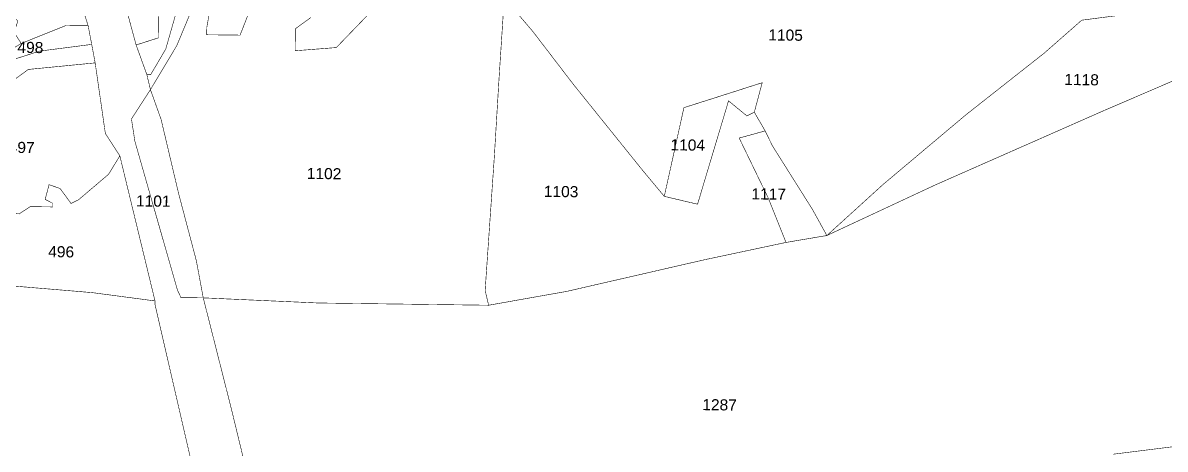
# Model space of a CAD drawing. Header units: metres. Extents: x 259278 to 277237, y 2171369 to 2185379.
# Drawn here: x 267925 to 269147, y 2172550 to 2173006 of the extents above; entities that cross this region are included whole.
import ezdxf

# ---------------------------------------------------------------- set-up
doc = ezdxf.new("R2010")
doc.units = ezdxf.units.M
doc.header["$MEASUREMENT"] = 0
doc.layers.add('SURVEY NO.', color=7, linetype='Continuous')
doc.layers.add('SURVEY PLOT BOUNDARY', color=35, linetype='Continuous')
doc.styles.add('PDF Arial', font='arial.ttf')

msp = doc.modelspace()

# ---------------------------------------------------------------- linework, layer by layer
at = {"layer": 'SURVEY PLOT BOUNDARY', "lineweight": 18, "const_width": 0.595}
for points in [[(267895.2, 2173579), (267925.5, 2173471.5), (267936.8, 2173427.8), (267959.6, 2173348.2), (267974.8, 2173296.4), (267990.1, 2173252.6), (267990, 2173244.7), (267997.7, 2173232.7), (268004.8, 2173169.1), (268012.2, 2173125.4), (268016.1, 2173121.4), (268019.7, 2173089.6), (268035.2, 2173061.7), (268030.9, 2173037.9), (268046, 2172982.2), (268057.5, 2172950.4), (268061.3, 2172934.4), (268041, 2172903), (268044.7, 2172879.1), (268090.2, 2172719.9), (268094, 2172711.9), (268117.8, 2172711.6), (268148, 2172592.3), (268185.6, 2172437.1)], [(268107.5, 2172525.4), (268066.2, 2172704.4), (268066.2, 2172708.3), (268028.6, 2172863.5), (268013.1, 2172887.5), (268002.2, 2172963), (267998.5, 2172982.8), (267994.7, 2173002.7), (267990.9, 2173014.7), (267968.3, 2173106.2), (267968.4, 2173110.1), (267960.9, 2173142), (267953.3, 2173165.8), (267930, 2173209.8), (267926.4, 2173233.6), (267904.1, 2173348.9)], [(268185.6, 2172437.1), (268148, 2172592.3), (268117.8, 2172711.6), (268240.7, 2172706.1), (268423, 2172703.7), (268506.5, 2172718.5), (268653.6, 2172752.3), (268741.1, 2172770.9), (268784.8, 2172778.3), (268900.5, 2172832.3), (269083.9, 2172913.2), (269227.4, 2172974.8), (269410.9, 2173055.7), (269382.2, 2172980.7), (269300.1, 2172771.6), (269259.3, 2172680.9), (269206.2, 2172558.7), (269091, 2172544.3)], [(268232.8, 2173011.5), (268216.7, 2172999.8), (268216.4, 2172976), (268260.1, 2172979.4), (268324.4, 2173046)], [(268324.4, 2173046), (268260.1, 2172979.4), (268216.4, 2172976), (268216.7, 2172999.8), (268232.8, 2173011.5)], [(268090.1, 2173021.3), (268077.7, 2172977.8), (268061.5, 2172950.3), (268057.5, 2172950.4), (268046, 2172982.2), (268069.9, 2172989.8), (268070.1, 2173001.7), (268070.5, 2173033.5)], [(269057.4, 2173008.7), (269017.3, 2172973.5), (268933.2, 2172907.2), (268845, 2172833), (268784.8, 2172778.3), (268769.3, 2172806.3), (268726.6, 2172874.2), (268718.8, 2172890.2), (268707.2, 2172910.2), (268715.6, 2172941.8), (268667.8, 2172926.5), (268631.9, 2172915.1), (268610.9, 2172820.2), (268587.5, 2172848.3), (268513.3, 2172940.5), (268470.4, 2172996.5), (268443.1, 2173028.6)], [(268106, 2173021.1), (268089.6, 2172981.7), (268061.3, 2172934.4), (268057.5, 2172950.4), (268061.5, 2172950.3), (268077.7, 2172977.8), (268090.1, 2173021.3)], [(268439, 2173020.7), (268434.1, 2172945.5), (268429.1, 2172862.2), (268424.2, 2172790.9), (268419.3, 2172719.6), (268423, 2172703.7), (268240.7, 2172706.1), (268117.8, 2172711.6), (268110.4, 2172751.4), (268091.5, 2172823), (268072.7, 2172902.6), (268061.3, 2172934.4), (268089.6, 2172981.7), (268106, 2173021.1)], [(268125.9, 2173024.8), (268121.6, 2173001.1), (268121.5, 2172993.1), (268157.2, 2172992.7), (268169.5, 2173024.2)], [(268169.5, 2173024.2), (268157.2, 2172992.7), (268121.5, 2172993.1), (268121.6, 2173001.1), (268125.9, 2173024.8)], [(267919, 2172968), (267942.8, 2172975.6), (267998.5, 2172982.8), (268002.2, 2172963), (267930.7, 2172956), (267898.7, 2172932.6)], [(267888.1, 2172726.5), (267999, 2172717.2), (268066.2, 2172708.3), (268066.2, 2172704.4), (268107.5, 2172525.4), (268137.7, 2172414), (268160.3, 2172318.5), (268104.9, 2172331.1), (268073.3, 2172339.5), (268041.5, 2172331.9), (268033.5, 2172328.1), (268009.7, 2172324.4), (267977.9, 2172316.9), (267930.2, 2172309.6), (267922.3, 2172313.7)]]:
    msp.add_lwpolyline(points, dxfattribs=at)
for points in [[(267994.7, 2173002.7), (267971, 2173003), (267923.1, 2172983.8), (267915.4, 2172995.8), (267919.5, 2173007.7), (267911.7, 2173015.7), (267919.8, 2173031.5), (267924, 2173051.2), (267924.3, 2173071), (267904.4, 2173067.3), (267900.6, 2173083.3), (267904.8, 2173095.1), (267916.8, 2173106.8), (267920.7, 2173102.8), (267924.7, 2173102.8), (267928.7, 2173110.6), (267932.8, 2173118.5), (267948.5, 2173106.4), (267968.4, 2173110.1), (267968.3, 2173106.2), (267990.9, 2173014.7)], [(268046, 2172982.2), (268030.9, 2173037.9), (268035.2, 2173061.7), (268047.1, 2173061.5), (268066.6, 2173037.5), (268070.5, 2173033.5), (268070.1, 2173001.7), (268069.9, 2172989.8)], [(268784.8, 2172778.3), (268845, 2172833), (268933.2, 2172907.2), (269017.3, 2172973.5), (269057.4, 2173008.7), (269113, 2173015.9), (269196.4, 2173026.7), (269295.7, 2173041.3), (269379.1, 2173052.1), (269406.9, 2173055.7), (269414.9, 2173059.6), (269410.9, 2173055.7), (269227.4, 2172974.8), (269083.9, 2172913.2), (268900.5, 2172832.3)], [(268443.1, 2173028.6), (268470.4, 2172996.5), (268513.3, 2172940.5), (268587.5, 2172848.3), (268610.9, 2172820.2), (268646.5, 2172811.8), (268679.6, 2172922.4), (268699.2, 2172906.3), (268707.2, 2172910.2), (268718.8, 2172890.2), (268691, 2172882.6), (268721.9, 2172818.8), (268741.1, 2172770.9), (268653.6, 2172752.3), (268506.5, 2172718.5), (268423, 2172703.7), (268419.3, 2172719.6), (268424.2, 2172790.9), (268429.1, 2172862.2), (268434.1, 2172945.5), (268439, 2173020.7), (268443.2, 2173032.6)], [(267859.2, 2172945), (267923.1, 2172983.8), (267971, 2173003), (267994.7, 2173002.7), (267998.5, 2172982.8), (267942.8, 2172975.6), (267919, 2172968), (267863.2, 2172944.9)], [(267865.3, 2172806.1), (267849.6, 2172814.3), (267849.7, 2172826.2), (267838.1, 2172846.1), (267850.5, 2172885.6), (267862.8, 2172921.2), (267898.7, 2172932.6), (267930.7, 2172956), (268002.2, 2172963), (268013.1, 2172887.5), (268028.6, 2172863.5), (268016.5, 2172843.8), (267984.4, 2172816.5), (267976.4, 2172812.6), (267964.7, 2172828.6), (267952.9, 2172832.7), (267948.7, 2172816.9), (267956.6, 2172812.9), (267956.5, 2172808.9), (267932.8, 2172809.2), (267920.8, 2172801.4), (267869.4, 2172814)], [(268117.8, 2172711.6), (268094, 2172711.9), (268090.2, 2172719.9), (268044.7, 2172879.1), (268041, 2172903), (268061.3, 2172934.4), (268072.7, 2172902.6), (268091.5, 2172823), (268110.4, 2172751.4)], [(268707.2, 2172910.2), (268699.2, 2172906.3), (268679.6, 2172922.4), (268646.5, 2172811.8), (268610.9, 2172820.2), (268631.9, 2172915.1), (268667.8, 2172926.5), (268715.6, 2172941.8)], [(268784.8, 2172778.3), (268741.1, 2172770.9), (268721.9, 2172818.8), (268691, 2172882.6), (268718.8, 2172890.2), (268726.6, 2172874.2), (268769.3, 2172806.3)], [(268066.2, 2172708.3), (267999, 2172717.2), (267888.1, 2172726.5), (267852.4, 2172731), (267848.6, 2172738.9), (267848.6, 2172742.9), (267852.6, 2172742.8), (267868.4, 2172738.7), (267904.5, 2172769.9), (267896.9, 2172797.8), (267865.3, 2172806.1), (267869.4, 2172814), (267920.8, 2172801.4), (267932.8, 2172809.2), (267956.5, 2172808.9), (267956.6, 2172812.9), (267948.7, 2172816.9), (267952.9, 2172832.7), (267964.7, 2172828.6), (267976.4, 2172812.6), (267984.4, 2172816.5), (268016.5, 2172843.8), (268028.6, 2172863.5)]]:
    msp.add_lwpolyline(points, close=True, dxfattribs=at)

# ---------------------------------------------------------------- texts
at = {"layer": 'SURVEY NO.', "char_height": 11.89, "attachment_point": 7, "rotation": 359.2544, "style": 'PDF Arial'}
for s, insert in [('1105', (268722.1, 2172986.9)), ('498', (267919, 2172973.6)), ('1118', (269038.7, 2172939.2)), ('497', (267909.7, 2172866.6)), ('1104', (268617.5, 2172869.3)), ('1102', (268228.5, 2172838.7)), ('1101', (268045.8, 2172809.3)), ('1103', (268482, 2172819.5)), ('1117', (268704, 2172817)), ('496', (267951.9, 2172755)), ('1287', (268651.5, 2172591.3))]:
    msp.add_mtext(s, dxfattribs=dict(at, insert=insert))

doc.saveas('drawing.dxf')
